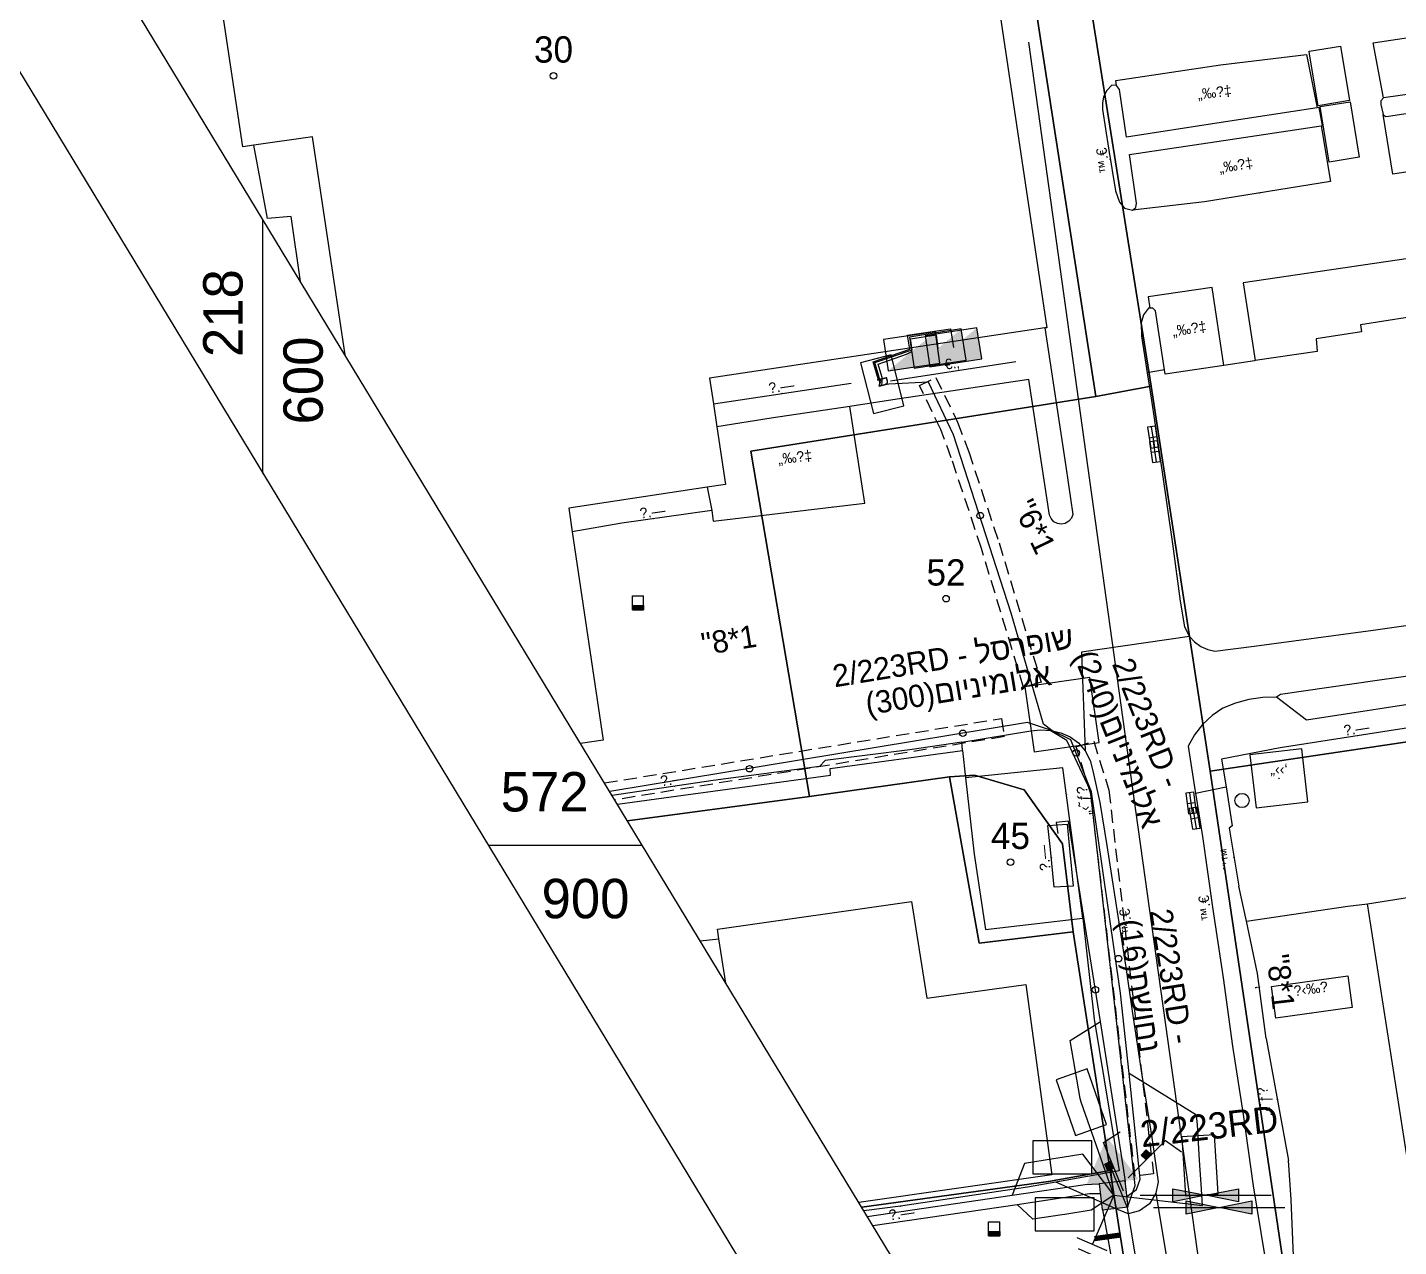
# Model space of a CAD drawing. Header units: metres. Extents: x 218299 to 220222, y 572714 to 574340.
# Drawn here: x 218582.1 to 218686.5, y 572869.4 to 572962.3 of the extents above; entities that cross this region are included whole.
import ezdxf
from ezdxf.enums import TextEntityAlignment as Align

# ---------------------------------------------------------------- set-up
doc = ezdxf.new("R2010")
doc.units = ezdxf.units.M
doc.header["$MEASUREMENT"] = 0
doc.linetypes.add('DASH15', pattern=[1.5, 1, -0.5])
for name, color, linetype in [('1201', 7, 'Continuous'), ('1202', 7, 'Continuous'), ('1602', 44, 'Continuous'), ('1603', 44, 'Continuous'), ('6011', 10, 'Continuous'), ('6031', 254, 'Continuous'), ('6081', 1, 'CABLEUNDEXIST03'), ('6151', 102, 'CABLEUNDEXIST03'), ('6201', 7, 'Continuous'), ('6241H', 7, 'Continuous'), ('6261', 7, 'Continuous'), ('6370', 7, 'Continuous'), ('6501', 7, 'Continuous'), ('6512', 7, 'Continuous'), ('6522', 1, 'Continuous'), ('65231', 1, 'Continuous'), ('6531', 7, 'Continuous'), ('6561', 7, 'Continuous'), ('6593', 7, 'Continuous'), ('6701', 7, 'DASH15'), ('6702', 7, 'Continuous'), ('6910', 102, 'Continuous'), ('6912', 1, 'Continuous'), ('6916', 7, 'Continuous'), ('A_POINTS', 2, 'Continuous'), ('M2200', 253, 'Continuous'), ('M2207', 253, 'Continuous'), ('M2209', 253, 'Continuous'), ('M2401', 7, 'Continuous'), ('M2404', 7, 'Continuous'), ('M2407', 253, 'Continuous'), ('M2408', 253, 'Continuous'), ('M2420', 253, 'Continuous'), ('M2430', 253, 'Continuous'), ('M2601', 253, 'Continuous'), ('M2602', 253, 'Continuous'), ('M2605', 253, 'Continuous'), ('M2612', 253, 'Continuous'), ('M4903', 253, 'Continuous'), ('M5235', 253, 'Continuous')]:
    doc.layers.add(name, color=color, linetype=linetype)
doc.styles.add('HEBTXT', font='HEBTXT')
doc.styles.add('MAVAT_HEBTXT', font='HEBTXT')
doc.linetypes.add('CABLEUNDEXIST03', pattern='A,3.5,[222,elecad.shx,S=0.01,R=0,X=0,Y=0],1.5', length=5)

# ---------------------------------------------------------------- blocks, each defined once
blk = doc.blocks.new('6261')
blk.add_lwpolyline([(-2, -1.2), (2, -1.2), (2, 1.2), (-2, 1.2)], close=True)
at = {"color": 0}
blk.add_solid([(2, 1.2), (-2, -1.2), (2, -1.2)], dxfattribs=at)
at = {"color": 0, "style": 'HEBTXT'}
blk.add_attdef('PIL_NAME', (2.69, 2.42), '', height=1.7, dxfattribs=at)
at = {"style": 'HEBTXT'}
blk.add_attdef('CAMUT_MONIM', (2.49, 0.22), '', height=1.7, dxfattribs=at)
at = {"color": 0, "style": 'HEBTXT', "flags": 1}
for tag, p in [('TYPE', (2.59, -1.77)), ('MAP_TYPE', (2.69, -3.78))]:
    blk.add_attdef(tag, p, '', height=1.7, dxfattribs=at)
blk = doc.blocks.new('6910')
at = {"layer": 'A_POINTS'}
blk.add_circle((0, 0), 0.25, dxfattribs=at)
at = {"color": 0, "style": 'HEBTXT', "flags": 1}
blk.add_attdef('CODE', (-2.92, 6.4), '', height=1.7, dxfattribs=at)
at = {"color": 0, "style": 'HEBTXT'}
for tag, p in [('PATH', (0.17, 4.71)), ('HTCH', (0.17, 2.71))]:
    blk.add_attdef(tag, text='', height=1.7, dxfattribs=at).set_placement(p, align=Align.MIDDLE_CENTER)
blk = doc.blocks.new('6912')
at = {"layer": 'A_POINTS'}
blk.add_circle((0, 0), 0.25, dxfattribs=at)
at = {"color": 0, "style": 'HEBTXT', "flags": 1}
blk.add_attdef('CODE', (-2.92, 6.4), '', height=1.7, dxfattribs=at)
at = {"color": 0, "style": 'HEBTXT'}
for tag, p in [('PATH', (0.17, 4.71)), ('HTCH', (0.17, 2.71))]:
    blk.add_attdef(tag, text='', height=1.7, dxfattribs=at).set_placement(p, align=Align.MIDDLE_CENTER)
blk = doc.blocks.new('6522')
at = {"color": 0}
for points in [[(0.71, 0.71), (3.55, 3.55), (4.78, 2.69)], [(2.08, 2.08), (1.69, 2.42), (2.07, 2.83), (2.47, 2.47)]]:
    blk.add_lwpolyline(points, dxfattribs=at)
blk.add_solid([(2.08, 2.08), (1.69, 2.42), (2.47, 2.47), (2.07, 2.83)], dxfattribs=at)
at = {"color": 0, "style": 'HEBTXT'}
blk.add_attdef('PLACE', (4.76, 3.9), '', height=1.7, dxfattribs=at)
blk = doc.blocks.new('6201')
at = {"color": 0}
blk.add_solid([(-2, 1), (2, 1), (0, 4.46)], dxfattribs=at)
at = {"color": 0, "style": 'HEBTXT'}
for tag, p, height in [('TRN_NAME', (2.78, 4.89), 3), ('POWER', (2.78, 1.49), 2)]:
    blk.add_attdef(tag, p, '', height=height, dxfattribs=at)
blk = doc.blocks.new('6501')
at = {"color": 0}
blk.add_lwpolyline([(-2.25, -1.25), (2.25, -1.25), (2.25, 1.25), (-2.25, 1.25)], close=True, dxfattribs=at)
at = {"color": 0, "style": 'HEBTXT', "flags": 1}
blk.add_attdef('FUSE_SIZE', text='', height=1.5, dxfattribs=at).set_placement((0, 2.71), align=Align.MIDDLE_CENTER)
for tag, p in [('POLE_NUM', (-6.28, -3.76)), ('POLE_TYPE', (-6.28, -6.49))]:
    blk.add_attdef(tag, p, '', height=1.7, dxfattribs=at)
blk = doc.blocks.new('6593')
at = {"color": 0, "const_width": 0.4}
blk.add_lwpolyline([(0, 1), (0, -1)], dxfattribs=at)
at = {"color": 0, "style": 'HEBTXT', "flags": 1}
for tag, p in [('POLE_NUM', (0.58, 1.18)), ('POLE_TYPE', (0.59, -1.23))]:
    blk.add_attdef(tag, p, '', height=1.7, dxfattribs=at)
blk = doc.blocks.new('6370')
at = {"color": 0}
blk.add_lwpolyline([(-1, -1), (1, -1), (1, 1), (-1, 1)], close=True, dxfattribs=at)
for points in [[(-0.99, 1.01), (1, 1.01), (-0.99, -1.01)], [(-0.99, -1.01), (1, -1.01), (1, 1.01)]]:
    blk.add_solid(points, dxfattribs=at)
at = {"color": 0, "style": 'HEBTXT'}
blk.add_attdef('POLE_NUM', (2.03, 2.71), '', height=2, dxfattribs=at)
at = {"color": 0, "style": 'HEBTXT', "flags": 1}
blk.add_attdef('MAP_TYPE', (2.06, -0.22), '', height=2, dxfattribs=at)
blk = doc.blocks.new('6531')
at = {"color": 0}
blk.add_lwpolyline([(2, 0), (12, 0)], dxfattribs=at)
for points in [[(4.5, -0.5), (4.5, 0.5), (7, 0)], [(9.5, 0.5), (9.5, -0.5), (7, 0)]]:
    blk.add_lwpolyline(points, close=True, dxfattribs=at)
for points in [[(4.5, -0.5), (4.5, 0.5), (7, 0)], [(9.5, -0.5), (9.5, 0.5), (7, 0)]]:
    blk.add_solid(points, dxfattribs=at)
blk = doc.blocks.new('6561')
at = {"color": 0}
blk.add_line((0, 0), (-1.62, -3.72), dxfattribs=at)
at = {"color": 0, "flags": 128}
for points in [[(-2.81, -3.2), (-0.52, -4.2)], [(-2.72, -4.06), (-1.19, -4.73)], [(-2.62, -4.92), (-1.85, -5.26)]]:
    blk.add_lwpolyline(points, dxfattribs=at)
at = {"color": 0, "style": 'HEBTXT'}
for tag, p in [('TYPE', (1.69, -1.64)), ('DESC', (1.69, -4.21))]:
    blk.add_attdef(tag, p, '', height=1.5, dxfattribs=at)
blk = doc.blocks.new('6241H')
at = {"color": 0}
blk.add_lwpolyline([(-2, -1.2), (2, -1.2), (2, 1.2), (-2, 1.2)], close=True, dxfattribs=at)
at = {"color": 0, "linetype": 'ByBlock', "style": 'HEBTXT'}
blk.add_text('ח', height=0.9, dxfattribs=at).set_placement((0.23, -0.3), align=Align.RIGHT)
blk.add_attdef('PIL_NAME', (2.42, 1.83), '', height=1.7, dxfattribs=at)
at = {"color": 0, "linetype": 'ByBlock', "style": 'HEBTXT', "flags": 1}
for tag, p in [('TYPE', (2.43, -0.5)), ('MAP_TYPE', (2.42, -2.56))]:
    blk.add_attdef(tag, p, '', height=1.7, dxfattribs=at)
blk = doc.blocks.new('6702')
at = {"color": 0, "linetype": 'ByBlock'}
blk.add_lwpolyline([(-2.5, 2.5), (-2.5, -2.5), (2.5, -2.5), (2.5, 2.5)], close=True, dxfattribs=at)
at = {"color": 0, "style": 'HEBTXT'}
blk.add_attdef('MANHOLE_NAME', (3.63, 2.6), '', height=1.7, dxfattribs=at)
at = {"color": 0, "style": 'HEBTXT', "flags": 1}
for tag, p in [('MAP_TYPE', (3.63, 0.2)), ('TYPE', (3.5, -2.2))]:
    blk.add_attdef(tag, p, '', height=1.7, dxfattribs=at)
blk = doc.blocks.new('1603')
at = {"layer": 'A_POINTS'}
blk.add_circle((0, 0), 0.25, dxfattribs=at)
at = {"color": 0, "style": 'HEBTXT'}
blk.add_attdef('PARCEL_NUM', text='', height=2, dxfattribs=at).set_placement((0, 1), align=Align.CENTER)
at = {"color": 0, "style": 'HEBTXT', "flags": 1}
blk.add_attdef('LOT_NUM', text='', height=2, dxfattribs=at).set_placement((0, -2.5), align=Align.CENTER)
blk = doc.blocks.new('6916')
at = {"layer": 'A_POINTS'}
blk.add_circle((0, 0), 0.25, dxfattribs=at)
at = {"color": 0, "style": 'HEBTXT'}
for tag, p in [('HTCH', (0.01, 3.53)), ('PIPE', (0.05, 1.33))]:
    blk.add_attdef(tag, text='', height=1.7, dxfattribs=at).set_placement(p, align=Align.MIDDLE_CENTER)
blk = doc.blocks.new('M2404')
blk.add_circle((0, 0), 0.025)
at = {"style": 'MAVAT_HEBTXT'}
blk.add_attdef('NAME', text='', height=0.8, dxfattribs=at).set_placement((0, 1.59), align=Align.MIDDLE)
blk = doc.blocks.new('M2408')
blk.add_circle((0, 0), 0.025)
at = {"style": 'MAVAT_HEBTXT'}
blk.add_attdef('NAME', text='', height=0.8, dxfattribs=at).set_placement((0, 1.59), align=Align.MIDDLE)
blk = doc.blocks.new('M2601')
blk.add_circle((0, 0), 0.025)
at = {"style": 'MAVAT_HEBTXT'}
blk.add_attdef('NAME', text='', height=0.8, dxfattribs=at).set_placement((0, 1.59), align=Align.MIDDLE)
blk = doc.blocks.new('M2602')
blk.add_circle((0, 0), 0.025)
at = {"style": 'MAVAT_HEBTXT'}
blk.add_attdef('NAME', text='', height=0.8, dxfattribs=at).set_placement((0, 1.59), align=Align.MIDDLE)
blk = doc.blocks.new('M2605')
blk.add_circle((0, 0), 0.025)
at = {"style": 'MAVAT_HEBTXT'}
blk.add_attdef('NAME', text='', height=0.8, dxfattribs=at).set_placement((0, 1.59), align=Align.MIDDLE)
blk = doc.blocks.new('M2612')
blk.add_circle((0, 0), 0.025)
at = {"style": 'MAVAT_HEBTXT'}
blk.add_attdef('NAME', text='', height=0.8, dxfattribs=at).set_placement((0, 1.59), align=Align.MIDDLE)
blk = doc.blocks.new('M2207')
blk.add_circle((0, 0), 0.025)
at = {"style": 'MAVAT_HEBTXT'}
blk.add_attdef('NAME', text='', height=0.8, dxfattribs=at).set_placement((0, 1.59), align=Align.MIDDLE)
blk = doc.blocks.new('M2209')
blk.add_circle((0, 0), 0.025)
at = {"style": 'MAVAT_HEBTXT'}
blk.add_attdef('NAME', text='', height=0.8, dxfattribs=at).set_placement((0, 1.59), align=Align.MIDDLE)
blk = doc.blocks.new('M2430')
blk.add_circle((0, 0), 0.025)
at = {"style": 'MAVAT_HEBTXT'}
blk.add_attdef('NAME', text='', height=0.8, dxfattribs=at).set_placement((0, 1.25), align=Align.MIDDLE)
blk = doc.blocks.new('M4903')
blk.add_lwpolyline([(-1.6, -0.59), (1.6, -0.59), (1.6, 0.62), (-1.6, 0.62)], close=True)
for points in [[(-1.57, 0), (1.57, 0)], [(0, 0.62), (0, -0.59)]]:
    blk.add_lwpolyline(points)
at = {"style": 'MAVAT_HEBTXT', "flags": 1}
for tag, p in [('MARK', (0, 1.87)), ('IL', (0, -6.97))]:
    blk.add_attdef(tag, text='', height=0.8, dxfattribs=at).set_placement(p, align=Align.MIDDLE)
at = {"style": 'MAVAT_HEBTXT'}
for tag, p in [('HEIGHT', (0, -1.84)), ('NAME', (0, -4.41))]:
    blk.add_attdef(tag, text='', height=0.8, dxfattribs=at).set_placement(p, align=Align.MIDDLE)
blk = doc.blocks.new('*U89')
at = {"linetype": 'Continuous'}
for p, q in [((-0.85, 0), (-0.85, -0.66)), ((0.85, 0), (0.85, -0.66))]:
    blk.add_line(p, q, dxfattribs=at)
blk.add_solid([(-0.85, 0), (-0.85, -0.66), (0.85, -0.66)], dxfattribs=at)
at = {"linetype": 'Continuous', "extrusion": (0, 0, -1)}
blk.add_solid([(0.85, 0), (-0.85, 0), (-0.85, -0.66)], dxfattribs=at)
blk = doc.blocks.new('M5235')
for points in [[(-0.85, 1.47), (0.85, 1.47)], [(-0.85, -0.66), (-0.85, 1.47)], [(-0.85, 0), (0.85, 0)], [(0.85, -0.66), (0.85, 1.47)], [(-0.85, -0.66), (0.85, -0.66)]]:
    blk.add_lwpolyline(points)
at = {"linetype": 'Continuous'}
blk.add_blockref('*U89', (0, 0), dxfattribs=at)
at = {"style": 'MAVAT_HEBTXT', "flags": 1}
for tag, p in [('MARK', (0, 2.72)), ('HEIGHT', (0, -1.92)), ('NAME', (0, -4.48))]:
    blk.add_attdef(tag, text='', height=0.8, dxfattribs=at).set_placement(p, align=Align.MIDDLE)
blk = doc.blocks.new('111')
at = {"layer": 'M2200'}
for points in [[(218606.25, 572937.33, 564.18), (218603.78, 572953.93, 564.92), (218599.31, 572953.3, 563.1), (218598.47, 572953.18, 562.76), (218593.69, 572984.92, 562.76), (218593.64, 572985.22, 562.76), (218596.11, 572984.9, 562.82), (218609.59, 572983.14, 563.12), (218609.72, 572985.06, 562.94), (218653.61, 572980.24, 563.12)], [(218653.61, 572980.24, 563.12), (218653.74, 572979.38, 563.12), (218655.09, 572970.33, 563.08), (218659.71, 572939.4, 562.94), (218659.56, 572939.38, 562.95), (218634.02, 572935.57, 564.92), (218634.31, 572933.61, 564.92), (218634.58, 572931.85, 564.92), (218635.23, 572927.45, 564.92), (218633.84, 572927.25, 564.92), (218623.29, 572925.67, 564.92), (218623.56, 572923.86, 564.73), (218625.92, 572908, 563.12), (218624.19, 572907.74, 563.08)], [(218635.25, 572889.5, 563.64), (218634.73, 572892.87, 563.44), (218634.62, 572893.61, 563.39), (218649.4, 572895.71, 563.39), (218650.56, 572888.35, 563.84), (218658.1, 572889.4, 563.93), (218660.08, 572874.89, 563.84)], [(218660.08, 572874.89, 563.84), (218645.38, 572872.79, 563.84)]]:
    blk.add_polyline3d(points, dxfattribs=at)
blk.add_polyline3d([(218706.6, 572899.09, 560.6), (218706.6, 572899.09, 560.6), (218708.54, 572886.85, 560.6), (218708.55, 572886.78, 560.6), (218709.74, 572879.31, 560.6), (218711.36, 572869.14, 560.6), (218710.87, 572869.06, 560.6), (218688.81, 572865.54, 560.78), (218688.78, 572865.73, 560.77), (218688.31, 572868.72, 560.7), (218684.12, 572895.53, 560.06), (218684.12, 572895.53, 560.06), (218690.04, 572896.47, 560.2), (218692.77, 572896.9, 560.27), (218706.41, 572899.06, 560.59)], close=True, dxfattribs=at)
at = {"layer": 'M2207'}
for points in [[(218682.07, 572960.84, 557.81), (218682.75, 572956.69, 557.72), (218680.36, 572956.3, 557.72), (218679.72, 572960.22, 557.8), (218679.68, 572960.45, 557.81), (218682.07, 572960.84, 557.81)], [(218682.81, 572956.61, 557.72), (218683.5, 572952.38, 557.72), (218681.2, 572952.01, 557.72), (218680.51, 572956.24, 557.72), (218682.81, 572956.61, 557.72)], [(218679.12, 572907.34, 560.06), (218675.17, 572906.87, 559.88), (218675.65, 572902.84, 559.88), (218679.59, 572903.31, 560.06), (218679.12, 572907.34, 560.06)]]:
    blk.add_polyline3d(points, close=True, dxfattribs=at)
at = {"layer": 'M2209'}
blk.add_polyline3d([(218682.96, 572887.64, 560.06), (218677.15, 572886.82, 560.06), (218676.81, 572889.23, 560.06), (218682.62, 572890.05, 560.06), (218682.96, 572887.64, 560.06)], close=True, dxfattribs=at)
blk.add_circle((218674.57, 572903.4, 558.01), 0.542, dxfattribs=at)
at = {"layer": 'M2401'}
for points in [[(218705.25, 572959.89, 555.9), (218694.94, 572958.34, 555.9), (218687.71, 572957.22, 555.9), (218685.34, 572956.89, 555.9), (218685.13, 572956.68, 555.9), (218685.13, 572956.39, 555.9), (218685.32, 572955.63, 555.9), (218685.5, 572955.49, 555.9), (218685.72, 572955.5, 555.9), (218698.94, 572957.52, 555.9), (218705.47, 572958.44, 555.9), (218705.71, 572958.64, 555.9), (218705.82, 572958.93, 555.9), (218705.74, 572959.71, 555.9), (218705.55, 572959.93, 555.9), (218705.25, 572959.89, 555.9)], [(218680.45, 572956.17, 555.9), (218680.28, 572956.14, 555.9), (218672.64, 572954.98, 555.99), (218665.78, 572953.92, 555.99), (218665.24, 572957.54, 555.94), (218665.02, 572957.85, 555.94), (218664.65, 572957.87, 555.94), (218664.27, 572957.47, 555.94), (218664.02, 572956.98, 555.94), (218663.93, 572956.5, 555.94), (218663.94, 572956.01, 555.94), (218664.39, 572953.07, 555.94), (218664.92, 572949.83, 555.99), (218665.24, 572948.97, 555.99), (218665.63, 572948.5, 555.99), (218666.22, 572948.35, 555.99), (218666.47, 572948.55, 555.99), (218666.52, 572948.87, 555.99), (218666, 572952.6, 555.99), (218672.64, 572953.59, 555.99), (218680.6, 572954.78, 555.9), (218680.7, 572954.79, 555.9), (218680.45, 572956.17, 555.9)], [(218689.11, 572940.47, 556.17), (218683.6, 572939.62, 556.17), (218683.68, 572939.08, 556.17), (218680.21, 572938.54, 556.17), (218680.29, 572937.58, 556.17), (218675.57, 572936.89, 556.17), (218675.51, 572936.88, 556.17), (218673.18, 572936.53, 556.17), (218668.71, 572935.87, 556.17), (218668.66, 572936.19, 556.16), (218667.99, 572940.68, 556.08), (218667.77, 572940.9, 556.08), (218667.45, 572940.9, 556.08), (218667.07, 572940.38, 556.08), (218666.88, 572939.76, 556.08), (218666.92, 572938.75, 556.08), (218667.34, 572935.96, 556.13), (218667.64, 572934.04, 556.17), (218668.49, 572928.41, 556.17), (218669.28, 572922.94, 556.26), (218669.87, 572918.57, 556.44), (218670.18, 572916.62, 556.44), (218670.57, 572915.88, 556.51), (218670.95, 572915.47, 556.52), (218671.43, 572915.13, 556.53), (218671.96, 572914.9, 556.53), (218672.51, 572914.78, 556.53), (218675.5, 572915.16, 556.35), (218684.55, 572916.37, 556.35), (218694.84, 572917.85, 556.35)], [(218659.56, 572939.38, 556.08), (218661.16, 572928.84, 556.17), (218661.67, 572925.18, 556.26), (218661.57, 572924.91, 556.26), (218661.37, 572924.66, 556.26), (218661.1, 572924.5, 556.26), (218660.81, 572924.45, 556.26), (218660.51, 572924.49, 556.26), (218660.23, 572924.63, 556.26), (218660.02, 572924.86, 556.26), (218659.9, 572925.13, 556.26), (218658.33, 572935.46, 556.17), (218647.98, 572933.91, 555.99), (218644.71, 572933.41, 555.89), (218638.71, 572932.5, 555.72), (218634.58, 572931.85, 555.54)], [(218690.02, 572911.15, 556.17), (218679.49, 572909.52, 556.17), (218677.19, 572911.26, 556.26), (218676.15, 572911.24, 556.3), (218675.1, 572911.09, 556.34), (218674.08, 572910.82, 556.39), (218673.11, 572910.44, 556.44), (218672.3, 572909.87, 556.52), (218671.57, 572909.19, 556.58), (218670.95, 572908.4, 556.61), (218670.46, 572907.53, 556.62), (218671, 572904.09, 556.63), (218671.02, 572903.97, 556.63), (218671.55, 572900.66, 556.71), (218672.32, 572895.27, 556.98), (218673.14, 572889.9, 557.16), (218673.85, 572884.69, 557.36), (218674.66, 572879.49, 557.61), (218675.43, 572874.07, 557.93), (218676.3, 572868.66, 558.15)], [(218670.57, 572915.88, 556.14), (218662.33, 572914.7, 556.14), (218662.63, 572907.17, 556.14)], [(218653.22, 572907.83, 556.44), (218658.48, 572908.71, 556.44), (218659.23, 572908.77, 556.49), (218660.01, 572908.72, 556.52), (218660.76, 572908.55, 556.54), (218661.47, 572908.26, 556.53), (218662.11, 572907.79, 556.59), (218662.63, 572907.17, 556.62), (218663.01, 572906.44, 556.63), (218663.2, 572905.67, 556.62), (218663.73, 572903.25, 556.71), (218664.27, 572899.98, 556.8), (218664.99, 572895.41, 556.98), (218665.71, 572890.7, 557.16), (218666.19, 572887.35, 557.43), (218666.95, 572882.48, 557.61), (218667.71, 572877.75, 557.88), (218668.18, 572874.36, 557.97), (218668.01, 572873.5, 558.02), (218667.51, 572872.7, 558.07), (218666.75, 572872.15, 558.12), (218665.9, 572871.93, 558.15), (218664.85, 572872.35, 558.24), (218660.38, 572874.33, 558.59)], [(218668.01, 572873.5, 557.83), (218670.03, 572861.28, 558.37)]]:
    blk.add_polyline3d(points, dxfattribs=at)
at = {"layer": 'M2404'}
for points in [[(218705.25, 572959.89, 555.9), (218694.94, 572958.34, 555.9), (218687.71, 572957.22, 555.9), (218685.34, 572956.89, 555.9), (218685.13, 572956.68, 555.9), (218685.13, 572956.39, 555.9), (218685.32, 572955.63, 555.9), (218685.5, 572955.49, 555.9), (218685.72, 572955.5, 555.9), (218698.94, 572957.52, 555.9), (218705.47, 572958.44, 555.9), (218705.71, 572958.64, 555.9), (218705.82, 572958.93, 555.9), (218705.74, 572959.71, 555.9), (218705.55, 572959.93, 555.9), (218705.25, 572959.89, 555.9)], [(218680.45, 572956.17, 555.9), (218680.28, 572956.14, 555.9), (218672.64, 572954.98, 555.99), (218665.78, 572953.92, 555.99), (218665.24, 572957.54, 555.94), (218665.02, 572957.85, 555.94), (218664.65, 572957.87, 555.94), (218664.27, 572957.47, 555.94), (218664.02, 572956.98, 555.94), (218663.93, 572956.5, 555.94), (218663.94, 572956.01, 555.94), (218664.39, 572953.07, 555.94), (218664.92, 572949.83, 555.99), (218665.24, 572948.97, 555.99), (218665.63, 572948.5, 555.99), (218666.22, 572948.35, 555.99), (218666.47, 572948.55, 555.99), (218666.52, 572948.87, 555.99), (218666, 572952.6, 555.99), (218672.64, 572953.59, 555.99), (218680.6, 572954.78, 555.9), (218680.7, 572954.79, 555.9), (218680.45, 572956.17, 555.9)], [(218689.11, 572940.47, 556.17), (218683.6, 572939.62, 556.17), (218683.68, 572939.08, 556.17), (218680.21, 572938.54, 556.17), (218680.29, 572937.58, 556.17), (218675.57, 572936.89, 556.17), (218675.51, 572936.88, 556.17), (218673.18, 572936.53, 556.17), (218668.71, 572935.87, 556.17), (218668.66, 572936.19, 556.16), (218667.99, 572940.68, 556.08), (218667.77, 572940.9, 556.08), (218667.45, 572940.9, 556.08), (218667.07, 572940.38, 556.08), (218666.88, 572939.76, 556.08), (218666.92, 572938.75, 556.08), (218667.34, 572935.96, 556.13), (218667.64, 572934.04, 556.17), (218668.49, 572928.41, 556.17), (218669.28, 572922.94, 556.26), (218669.87, 572918.57, 556.44), (218670.18, 572916.62, 556.44), (218670.57, 572915.88, 556.51), (218670.95, 572915.47, 556.52), (218671.43, 572915.13, 556.53), (218671.96, 572914.9, 556.53), (218672.51, 572914.78, 556.53), (218675.5, 572915.16, 556.35), (218684.55, 572916.37, 556.35), (218694.84, 572917.85, 556.35)], [(218659.56, 572939.38, 556.08), (218661.16, 572928.84, 556.17), (218661.67, 572925.18, 556.26), (218661.57, 572924.91, 556.26), (218661.37, 572924.66, 556.26), (218661.1, 572924.5, 556.26), (218660.81, 572924.45, 556.26), (218660.51, 572924.49, 556.26), (218660.23, 572924.63, 556.26), (218660.02, 572924.86, 556.26), (218659.9, 572925.13, 556.26), (218658.33, 572935.46, 556.17), (218647.98, 572933.91, 555.99), (218644.71, 572933.41, 555.89), (218638.71, 572932.5, 555.72), (218634.58, 572931.85, 555.54)], [(218690.02, 572911.15, 556.17), (218679.49, 572909.52, 556.17), (218677.19, 572911.26, 556.26), (218676.15, 572911.24, 556.3), (218675.1, 572911.09, 556.34), (218674.08, 572910.82, 556.39), (218673.11, 572910.44, 556.44), (218672.3, 572909.87, 556.52), (218671.57, 572909.19, 556.58), (218670.95, 572908.4, 556.61), (218670.46, 572907.53, 556.62), (218671, 572904.09, 556.63), (218671.02, 572903.97, 556.63), (218671.55, 572900.66, 556.71), (218672.32, 572895.27, 556.98), (218673.14, 572889.9, 557.16), (218673.85, 572884.69, 557.36), (218674.66, 572879.49, 557.61), (218675.43, 572874.07, 557.93), (218676.3, 572868.66, 558.15)], [(218653.22, 572907.83, 556.44), (218658.48, 572908.71, 556.44), (218659.23, 572908.77, 556.49), (218660.01, 572908.72, 556.52), (218660.76, 572908.55, 556.54), (218661.47, 572908.26, 556.53), (218662.11, 572907.79, 556.59), (218662.63, 572907.17, 556.62), (218663.01, 572906.44, 556.63), (218663.2, 572905.67, 556.62), (218663.73, 572903.25, 556.71), (218664.27, 572899.98, 556.8), (218664.99, 572895.41, 556.98), (218665.71, 572890.7, 557.16), (218666.19, 572887.35, 557.43), (218666.95, 572882.48, 557.61), (218667.71, 572877.75, 557.88), (218668.18, 572874.36, 557.97), (218668.01, 572873.5, 558.02), (218667.51, 572872.7, 558.07), (218666.75, 572872.15, 558.12), (218665.9, 572871.93, 558.15), (218664.85, 572872.35, 558.24), (218660.38, 572874.33, 558.59)]]:
    blk.add_polyline3d(points, dxfattribs=at)
at = {"layer": 'M2407'}
for points in [[(218602.87, 572942.92, 555.94), (218602.14, 572947.86, 555.94), (218600.35, 572947.71, 555.94), (218599.31, 572953.3, 556.12)], [(218633.3, 572892.71, 559.5), (218634.73, 572892.87, 559.5)]]:
    blk.add_polyline3d(points, dxfattribs=at)
at = {"layer": 'M2408'}
for points in [[(218668.66, 572936.19, 556.16), (218667.34, 572935.96, 556.13)], [(218662.44, 572894.43, 557.21), (218660.93, 572905.88, 556.49), (218653.52, 572905.12, 556.57)], [(218671.02, 572903.97, 556.63), (218673.35, 572904.43, 556.63)], [(218676.42, 572885.28, 557.52), (218678.1, 572875.99, 557.7)]]:
    blk.add_polyline3d(points, dxfattribs=at)
at = {"layer": 'M2420', "linetype": 'Continuous', "lineweight": -3}
blk.add_lwpolyline([(218658.3, 572961.13), (218666.49, 572902.46), (218671.3, 572868), (218675.2, 572846.5), (218681.01, 572814.01)], dxfattribs=at)
at = {"layer": 'M2430'}
for points in [[(218685.34, 572956.89, 555.72), (218684.56, 572961.1, 555.72), (218699.55, 572963.35, 555.54), (218706.17, 572964.45, 555.54)], [(218665.02, 572957.85, 555.72), (218664.95, 572958.23, 555.72), (218672.94, 572959.42, 555.72), (218679.49, 572960.19, 555.72), (218680.28, 572956.14, 555.72)], [(218735.71, 572958.62, 555.72), (218726.45, 572957.18, 555.9), (218711.8, 572955.06, 555.9), (218699.43, 572953.18, 555.72), (218686.05, 572951.09, 555.9), (218685.32, 572955.63, 555.81)], [(218680.6, 572954.78, 555.72), (218681.32, 572950.53, 555.76), (218671.72, 572948.99, 555.94), (218666.22, 572948.35, 555.85)], [(218742.76, 572952.92, 555.9), (218735.5, 572951.92, 556.08), (218723.66, 572950, 556.08), (218713.89, 572948.62, 556.08), (218702.25, 572946.87, 556.08), (218674.66, 572942.82, 555.99), (218675.57, 572936.89, 556.08)], [(218673.18, 572936.53, 556.08), (218672.3, 572942.47, 555.99), (218667.41, 572941.75, 555.99), (218667.55, 572940.9, 555.99)], [(218634.18, 572925.49, 555.35), (218634.3, 572924.67, 555.35), (218645.85, 572926.04, 555.71), (218644.71, 572933.41, 555.71)], [(218738.93, 572920.47, 555.84), (218730.1, 572919.27, 555.99), (218719.84, 572917.73, 555.99), (218708.27, 572916.03, 555.99), (218697.12, 572914.27, 555.99), (218684.86, 572912.55, 555.99), (218677.49, 572911.48, 556.08), (218677.19, 572911.26, 556.08)]]:
    blk.add_polyline3d(points, dxfattribs=at)
at = {"layer": 'M2601'}
for points in [[(218674.91, 572894.22, 558.87), (218674.32, 572896.87, 558.78)], [(218676.42, 572885.28, 559.05), (218676.42, 572885.28, 559.05), (218675.76, 572890.22, 559.05), (218674.91, 572894.22, 558.87), (218682.63, 572895.36, 558.87), (218684.12, 572895.53, 558.87)], [(218687.07, 572818.24, 562.47), (218686.41, 572820, 562), (218685.87, 572821.84, 561.66), (218685.45, 572823.74, 561.45), (218685.16, 572825.66, 561.39), (218684.66, 572829.29, 561.22), (218684.34, 572832.94, 561.21), (218683.86, 572835.78, 561.34), (218683.42, 572838.62, 561.39), (218683.03, 572841.48, 561.34), (218682.7, 572844.33, 561.21), (218681.5, 572851.76, 560.62), (218680.55, 572859.24, 560.31), (218679, 572866.44, 559.95), (218678.5, 572868.72, 559.59), (218678.31, 572873.02, 559.41), (218678.1, 572875.99, 559.41), (218678.1, 572875.99, 559.41)]]:
    blk.add_polyline3d(points, dxfattribs=at)
at = {"layer": 'M2602'}
blk.add_polyline3d([(218657.33, 572936.79, 558.14), (218647.79, 572935.34, 558.14)], dxfattribs=at)
at = {"layer": 'M2605'}
for points in [[(218634.31, 572933.61, 556.16), (218644.81, 572935.18, 556.07)], [(218633.84, 572927.25, 555.35), (218634.18, 572925.49, 555.35), (218627.32, 572924.51, 555.8), (218623.56, 572923.86, 555.89)], [(218698.89, 572910.41, 557.25), (218687.73, 572909.01, 557.25), (218677.48, 572907.41, 557.25), (218673.01, 572906.56, 557.07), (218673.35, 572904.43, 556.99), (218673.82, 572901.47, 556.89)], [(218653.28, 572907.2, 556.62), (218653.22, 572907.83, 556.62), (218649.28, 572907.27, 556.62), (218642.83, 572906.45, 556.62), (218642.39, 572905.98, 556.8), (218634.3, 572904.93, 556.98), (218626.6, 572903.77, 557.12)], [(218626.99, 572903.12, 558.68), (218631.64, 572903.76, 558.52), (218643.23, 572905.33, 557.8), (218643.2, 572905.83, 557.62), (218653.28, 572907.2, 557.44), (218653.52, 572905.12, 557.77), (218654.18, 572899.32, 558.7), (218655.03, 572893.57, 559.24), (218662.44, 572894.43, 558.98), (218663.32, 572886.75, 559.24), (218665.21, 572875.21, 559.42), (218660.38, 572874.33, 559.42), (218658.24, 572873.95, 559.42), (218648.56, 572872.51, 559.42), (218645.76, 572872.16, 559.44)], [(218661.26, 572901.6, 559.23), (218661.42, 572899.72, 559.14), (218661.72, 572896.87, 557.34), (218660.26, 572896.79, 557.43), (218659.98, 572899.66, 559.23), (218659.78, 572901.49, 559.23), (218661.26, 572901.6, 559.23)], [(218673.82, 572901.47, 556.89), (218673.59, 572901.29, 556.89), (218673.59, 572901.29, 556.89)]]:
    blk.add_polyline3d(points, dxfattribs=at)
at = {"layer": 'M2612'}
blk.add_polyline3d([(218673.59, 572901.29, 558.78), (218674.32, 572896.87, 558.78)], dxfattribs=at)
at = {"layer": 'M2207'}
ref = blk.add_blockref('M2207', (218677.38, 572905.09), dxfattribs=dict(at, xscale=0.5, yscale=0.5, zscale=0.5))
ref.add_attrib('NAME', '„‹‹‘', dxfattribs={"layer": '0', "height": 0.8, "style": 'MAVAT_HEBTXT'}).set_placement((218677.38, 572905.72), align=Align.MIDDLE)
at = {"layer": 'M2209'}
ref = blk.add_blockref('M2209', (218679.9, 572887.21), dxfattribs=dict(at, xscale=0.5, yscale=0.5, zscale=0.5))
ref.add_attrib('NAME', '\x8c‹‰\x8e', dxfattribs={"layer": '0', "height": 0.8, "rotation": 8.0106, "style": 'MAVAT_HEBTXT'}).set_placement((218679.81, 572889.07), align=Align.MIDDLE)
at = {"layer": 'M2404'}
ref = blk.add_blockref('M2404', (218664.53, 572952.2), dxfattribs=dict(at, xscale=0.5, yscale=0.5, zscale=0.5))
ref.add_attrib('NAME', '™.€', dxfattribs={"layer": '0', "height": 0.8, "rotation": 99.2447, "style": 'MAVAT_HEBTXT'}).set_placement((218663.99, 572952.11), align=Align.MIDDLE)
ref = blk.add_blockref('M2404', (218672.32, 572895.27), dxfattribs=dict(at, xscale=0.5, yscale=0.5, zscale=0.5))
ref.add_attrib('NAME', '™.€', dxfattribs={"layer": '0', "height": 0.8, "rotation": 98.7002, "style": 'MAVAT_HEBTXT'}).set_placement((218671.77, 572895.19), align=Align.MIDDLE)
ref = blk.add_blockref('M2404', (218665.19, 572894.08), dxfattribs=dict(at, xscale=0.5, yscale=0.5, zscale=0.5))
ref.add_attrib('NAME', '™.€', dxfattribs={"layer": '0', "height": 0.8, "rotation": 98.5802, "style": 'MAVAT_HEBTXT'}).set_placement((218665.74, 572894.17), align=Align.MIDDLE)
at = {"layer": 'M2408'}
ref = blk.add_blockref('M2408', (218661.2, 572903.84), dxfattribs=dict(at, xscale=0.5, yscale=0.5, zscale=0.5))
ref.add_attrib('NAME', '„‹˜ƒ\x8e', dxfattribs={"layer": '0', "height": 0.8, "rotation": 97.5448, "style": 'MAVAT_HEBTXT'}).set_placement((218662.6, 572903.39), align=Align.MIDDLE)
ref = blk.add_blockref('M2408', (218677.26, 572880.64), dxfattribs=dict(at, xscale=0.5, yscale=0.5, zscale=0.5))
ref.add_attrib('NAME', '„‹˜ƒ\x8e', dxfattribs={"layer": '0', "height": 0.8, "rotation": 100.2863, "style": 'MAVAT_HEBTXT'}).set_placement((218676.38, 572880.48), align=Align.MIDDLE)
at = {"layer": 'M2430'}
ref = blk.add_blockref('M2430', (218674.06, 572959.56), dxfattribs=dict(at, xscale=0.5, yscale=0.5, zscale=0.5))
ref.add_attrib('NAME', '„‰\x90‡', dxfattribs={"layer": '0', "height": 0.8, "rotation": 6.702, "style": 'MAVAT_HEBTXT'}).set_placement((218672.48, 572957.27), align=Align.MIDDLE)
ref = blk.add_blockref('M2430', (218675.92, 572949.66), dxfattribs=dict(at, xscale=0.5, yscale=0.5, zscale=0.5))
ref.add_attrib('NAME', '„‰\x90‡', dxfattribs={"layer": '0', "height": 0.8, "rotation": 9.1217, "style": 'MAVAT_HEBTXT'}).set_placement((218674.11, 572951.72), align=Align.MIDDLE)
ref = blk.add_blockref('M2430', (218670.53, 572942.21), dxfattribs=dict(at, xscale=0.5, yscale=0.5, zscale=0.5))
ref.add_attrib('NAME', '„‰\x90‡', dxfattribs={"layer": '0', "height": 0.8, "rotation": 8.3518, "style": 'MAVAT_HEBTXT'}).set_placement((218670.56, 572939.27), align=Align.MIDDLE)
ref = blk.add_blockref('M2430', (218643.37, 572925.74), dxfattribs=dict(at, xscale=0.5, yscale=0.5, zscale=0.5))
ref.add_attrib('NAME', '„‰\x90‡', dxfattribs={"layer": '0', "height": 0.8, "rotation": 6.7766, "style": 'MAVAT_HEBTXT'}).set_placement((218640.52, 572929.49), align=Align.MIDDLE)
at = {"layer": 'M2601'}
ref = blk.add_blockref('M2601', (218675.89, 572889.2), dxfattribs=dict(at, xscale=0.5, yscale=0.5, zscale=0.5))
ref.add_attrib('NAME', '‚', dxfattribs={"layer": '0', "height": 0.8, "rotation": 97.6201, "style": 'MAVAT_HEBTXT'}).set_placement((218675.35, 572889.12), align=Align.MIDDLE)
at = {"layer": 'M2602'}
ref = blk.add_blockref('M2602', (218652.56, 572936.07), dxfattribs=dict(at, xscale=0.5, yscale=0.5, zscale=0.5))
ref.add_attrib('NAME', '€.‚', dxfattribs={"layer": '0', "height": 0.8, "rotation": 8.6713, "style": 'MAVAT_HEBTXT'}).set_placement((218652.48, 572936.61), align=Align.MIDDLE)
at = {"layer": 'M2605'}
ref = blk.add_blockref('M2605', (218639.56, 572934.4), dxfattribs=dict(at, xscale=0.5, yscale=0.5, zscale=0.5))
ref.add_attrib('NAME', '\x9a.—', dxfattribs={"layer": '0', "height": 0.8, "rotation": 8.4661, "style": 'MAVAT_HEBTXT'}).set_placement((218639.48, 572934.94), align=Align.MIDDLE)
ref = blk.add_blockref('M2605', (218629.75, 572924.86), dxfattribs=dict(at, xscale=0.5, yscale=0.5, zscale=0.5))
ref.add_attrib('NAME', '\x9a.—', dxfattribs={"layer": '0', "height": 0.8, "rotation": 8.1008, "style": 'MAVAT_HEBTXT'}).set_placement((218629.67, 572925.4), align=Align.MIDDLE)
ref = blk.add_blockref('M2605', (218683.36, 572908.33), dxfattribs=dict(at, xscale=0.5, yscale=0.5, zscale=0.5))
ref.add_attrib('NAME', '\x9a.—', dxfattribs={"layer": '0', "height": 0.8, "rotation": 8.8717, "style": 'MAVAT_HEBTXT'}).set_placement((218683.28, 572908.88), align=Align.MIDDLE)
ref = blk.add_blockref('M2605', (218631.32, 572904.48), dxfattribs=dict(at, xscale=0.5, yscale=0.5, zscale=0.5))
ref.add_attrib('NAME', '\x9a.—', dxfattribs={"layer": '0', "height": 0.8, "rotation": 8.592, "style": 'MAVAT_HEBTXT'}).set_placement((218631.24, 572905.02), align=Align.MIDDLE)
ref = blk.add_blockref('M2605', (218660.04, 572899.08), dxfattribs=dict(at, xscale=0.5, yscale=0.5, zscale=0.5))
ref.add_attrib('NAME', '\x9a.—', dxfattribs={"layer": '0', "height": 0.8, "rotation": 95.5626, "style": 'MAVAT_HEBTXT'}).set_placement((218659.49, 572899.03), align=Align.MIDDLE)
ref = blk.add_blockref('M2605', (218648.56, 572872.51), dxfattribs=dict(at, xscale=0.5, yscale=0.5, zscale=0.5))
ref.add_attrib('NAME', '\x9a.—', dxfattribs={"layer": '0', "height": 0.8, "rotation": 8.4363, "style": 'MAVAT_HEBTXT'}).set_placement((218648.64, 572871.97), align=Align.MIDDLE)
at = {"layer": 'M2612'}
ref = blk.add_blockref('M2612', (218673.96, 572899.08), dxfattribs=dict(at, xscale=0.5, yscale=0.5, zscale=0.5))
ref.add_attrib('NAME', '˜’™', dxfattribs={"layer": '0', "height": 0.8, "rotation": 99.3845, "style": 'MAVAT_HEBTXT'}).set_placement((218673.42, 572898.99), align=Align.MIDDLE)
at = {"layer": 'M4903'}
for p, xscale, yscale, zscale, rotation in [((218667.8, 572931.07, 556.08), 0.5, 0.5, 0.5, 98.49667335782276), ((218667.95, 572929.96, 556.08), 0.5, 0.5, 0.5, 98.22954347900348), ((218670.7, 572903.21, 556.51), 0.4999999999999999, 0.4999999999999999, 0.4999999999999999, 97.06366813855834), ((218670.97, 572902.05, 556.51), 0.4999999999999999, 0.4999999999999999, 0.4999999999999999, 99.00432169604703)]:
    blk.add_blockref('M4903', p, dxfattribs=dict(at, xscale=xscale, yscale=yscale, zscale=zscale, rotation=rotation))
at = {"layer": 'M5235', "xscale": 0.5, "yscale": 0.5, "zscale": 0.5}
for p in [(218628.56, 572918.25, 555.25), (218655.69, 572870.59, 558.6)]:
    blk.add_blockref('M5235', p, dxfattribs=at)

msp = doc.modelspace()

# ---------------------------------------------------------------- linework, layer by layer
at = {"layer": '1201'}
for points in [[(218600, 572928.3012), (218600, 572947.5878)], [(218617.1609, 572900), (218628.8557, 572900)]]:
    msp.add_lwpolyline(points, dxfattribs=at)
at = {"layer": '1202'}
for points in [[(218726.735, 572719.2942), (220113.8457, 573560.3928), (219685.6545, 574266.551), (218298.5438, 573425.4525)], [(218730.1009, 572733.03), (220100.1099, 573563.7586), (219682.2886, 574252.8152), (218312.2795, 573422.0866)]]:
    msp.add_lwpolyline(points, close=True, dxfattribs=at)
at = {"layer": '1602'}
for points in [[(218590.7044, 572962.9802), (218585.6639, 572998.4933), (218583.9981, 573010.7811), (218652.762, 573003.0879), (218663.4375, 572934.1645), (218637.1564, 572930.0062), (218641.6239, 572903.7121), (218627.7675, 572901.8419)], [(218671.221, 572830.1621), (218670.0111, 572837.978), (218667.1538, 572858.4413), (218666.4219, 572863.1148), (218665.2188, 572870.7878), (218664.5241, 572875.2334), (218661.6975, 572893.4093), (218660.9006, 572900.0945), (218657.981, 572904.2094), (218654.1983, 572905.328), (218652.2913, 572905.2131), (218641.6239, 572903.7121), (218637.1564, 572930.0062), (218663.4375, 572934.1645), (218667.6609, 572934.9406), (218672.1377, 572905.6302), (218685.1791, 572818.0257), (218686.7837, 572815.3697), (218689.7955, 572811.8083), (218694.03, 572809.6474), (218696.6287, 572808.794), (218693.2117, 572808.2886), (218685.2045, 572807.0952)], [(218627.7675, 572901.8419), (218641.6239, 572903.7121), (218652.2913, 572905.2131), (218654.5361, 572892.542), (218661.6975, 572893.4093), (218664.5241, 572875.2334), (218659.8278, 572874.4039), (218645.6007, 572872.4247)], [(218645.6007, 572872.4247), (218659.8278, 572874.4039), (218664.5241, 572875.2334), (218665.2188, 572870.7878), (218666.4219, 572863.1148), (218667.1538, 572858.4413), (218655.1067, 572856.7438)]]:
    msp.add_lwpolyline(points, dxfattribs=at)
for points in [[(218667.6609, 572934.9406), (218663.4375, 572934.1645), (218652.762, 573003.0879), (218656.8912, 573002.6644)], [(218782.7429, 572936.1859), (218784.2297, 572926.854), (218784.748, 572923.4409), (218770.2592, 572921.3927), (218770.3957, 572920.4372), (218741.4091, 572915.9441), (218672.1377, 572905.6302), (218667.6609, 572934.9406), (218656.8912, 573002.6644), (218667.7773, 573001.4484), (218687.5342, 572999.3604), (218707.7536, 572997.3999), (218729.5464, 572996.2197), (218751.7051, 572996.4087), (218769.8903, 572997.7534), (218773.3926, 572998.2285), (218778.1471, 572966.9148), (218779.1448, 572960.3445), (218779.8007, 572956.413)], [(218694.03, 572809.6474), (218689.7955, 572811.8083), (218686.7837, 572815.3697), (218685.1791, 572818.0257), (218672.1377, 572905.6302), (218741.4091, 572915.9441), (218748.4537, 572867.3677), (218755.7159, 572817.9133), (218696.6287, 572808.794)], [(218661.6975, 572893.4093), (218654.5361, 572892.542), (218652.2913, 572905.2131), (218654.1983, 572905.328), (218657.981, 572904.2094), (218660.9006, 572900.0945)]]:
    msp.add_lwpolyline(points, close=True, dxfattribs=at)
at = {"layer": '6011'}
msp.add_lwpolyline([(218665.8252, 572872.4112), (218673.3512, 572826.6481)], dxfattribs=at)
at = {"layer": '6031', "flags": 128}
msp.add_lwpolyline([(218663.9494, 572872.2528), (218664.3224, 572870.1795)], dxfattribs=at)
at = {"layer": '6031'}
msp.add_lwpolyline([(218664.3224, 572870.1795), (218668.5548, 572846.6499), (218670.7827, 572830.8851)], dxfattribs=at)
at = {"layer": '6081'}
msp.add_lwpolyline([(218665.936, 572872.7244), (218666.4186, 572874.0881), (218663.0305, 572904.1362), (218661.2313, 572907.9599), (218659.8319, 572908.816), (218658.2326, 572909.3296), (218626.4059, 572904.0878)], dxfattribs=at)
at = {"layer": '6081', "flags": 128}
msp.add_lwpolyline([(218665.8252, 572872.4112), (218665.936, 572872.7244)], dxfattribs=at)
at = {"layer": '6151'}
for points in [[(218646.9924, 572934.9693), (218646.9849, 572935.0968), (218646.9805, 572935.3393), (218646.8604, 572935.4999), (218646.4786, 572936.8047), (218649.2697, 572937.7622), (218649.0802, 572938.8246), (218652.369, 572939.3196), (218652.5852, 572937.9003)], [(218646.9224, 572934.9693), (218647.0603, 572935.3393), (218646.9411, 572935.6177), (218646.6074, 572936.7549), (218649.4457, 572937.7095), (218649.3278, 572938.5573), (218651.2694, 572938.8543), (218651.3917, 572937.8103)], [(218647.1324, 572934.9693), (218647.168, 572935.3393), (218647.1687, 572935.6025), (218646.8653, 572936.6185), (218649.0196, 572937.3766), (218649.4081, 572937.5971)], [(218665.8171, 572873.2734), (218666.5333, 572873.7773), (218666.8047, 572874.5707), (218665.9613, 572882.6092), (218665.318, 572888.74), (218663.115, 572904.067), (218661.538, 572908.011), (218660.076, 572908.726), (218659.448, 572909.21), (218656.982, 572917.675), (218652.582, 572931.248), (218650.691, 572935.252), (218647.6674, 572935.1124), (218647.0624, 572934.9693)], [(218665.69, 572874.3775), (218665.5779, 572875.2514), (218663.7809, 572886.5828), (218661.3616, 572901.8379), (218660.4097, 572901.7183), (218660.5404, 572900.9003)], [(218646.0274, 572871.7208), (218657.0711, 572873.3437), (218662.6117, 572874.158), (218663.6495, 572874.2141)], [(218646.4464, 572871.0297), (218657.4418, 572872.6515), (218662.9584, 572873.4652), (218663.7769, 572873.4836)]]:
    msp.add_lwpolyline(points, dxfattribs=at)
at = {"layer": '6501'}
msp.add_line((218664.8, 572873.34), (218662.3257, 572880.4319), dxfattribs=at)
for points in [[(218662.3257, 572880.4319), (218662.2313, 572880.7026), (218661.8512, 572882.9203), (218661.4711, 572885.138), (218663.7809, 572886.5828)], [(218671.3675, 572875.618), (218671.3147, 572876.4556), (218671.1732, 572878.7012), (218671.1071, 572879.432), (218665.9613, 572882.6092)], [(218660.8816, 572876.231), (218660.2196, 572876.1233), (218657.9988, 572875.762), (218657.0711, 572873.3437)], [(218664.8, 572873.34), (218662.4404, 572876.4847), (218660.8816, 572876.231)], [(218664.8, 572873.34), (218671.5606, 572872.559), (218671.4562, 572874.2101), (218671.3675, 572875.618)], [(218664.8, 572873.34), (218663.0845, 572872.1978), (218661.0647, 572871.8886)], [(218661.0647, 572871.8886), (218660.8604, 572871.8573), (218658.6364, 572871.5167), (218657.4418, 572872.6515)]]:
    msp.add_lwpolyline(points, dxfattribs=at)
at = {"layer": '6512'}
msp.add_line((218664.8, 572873.34), (218664.5483, 572875.5256), dxfattribs=at)
at = {"layer": '65231'}
for p, q in [((218664.5483, 572875.5256), (218664.8675, 572874.747)), ((218664.8675, 572874.747), (218665.1868, 572873.9684)), ((218665.1868, 572873.9684), (218665.8252, 572872.4112))]:
    msp.add_line(p, q, dxfattribs=at)
at = {"layer": '6701'}
for points in [[(218649.992, 572934.995), (218651.25, 572935.609), (218652.91, 572932.209), (218653.749, 572929.946), (218656.059, 572923.023), (218659.269, 572912.412), (218657.929, 572912.007), (218654.724, 572922.598), (218652.428, 572929.481), (218651.622, 572931.657)], [(218661.933, 572907.493), (218663.27, 572907.907), (218664.424, 572904.187), (218667.818, 572874.97), (218666.427, 572874.809), (218663.048, 572903.896)]]:
    msp.add_lwpolyline(points, close=True, dxfattribs=at)
msp.add_lwpolyline([(218626.0131, 572904.7359), (218656.246, 572909.644), (218656.47, 572908.262), (218626.7959, 572903.4445)], dxfattribs=at)

# ---------------------------------------------------------------- block references
msp.add_blockref('111', (0, 0))
at = {"layer": '1603'}
for p, values in [((218622.128, 572958.5836), {'PARCEL_NUM': '30'}), ((218652.0244, 572918.7672), {'PARCEL_NUM': '52'}), ((218656.9317, 572898.7102), {'PARCEL_NUM': '45'})]:
    msp.add_blockref('1603', p, dxfattribs=at).add_auto_attribs(values)
at = {"layer": '6201', "rotation": 6.568235219997973}
msp.add_blockref('6201', (218664.8, 572873.34), dxfattribs=at)
at = {"layer": '6241H', "rotation": 284.2298337699124}
msp.add_blockref('6241H', (218647.1674, 572935.0893), dxfattribs=at)
at = {"layer": '6261'}
for p, rotation in [((218649.4081, 572937.5971), 8.4228339299974), ((218651.3917, 572937.8103), 8.896205729997254), ((218652.5852, 572937.9003), 8.719432719997311)]:
    msp.add_blockref('6261', p, dxfattribs=dict(at, rotation=rotation))
at = {"layer": '6370'}
ref = msp.add_blockref('6370', (218664.8, 572873.34), dxfattribs=dict(at, rotation=6.569999999997974))
ref.add_attrib('POLE_NUM', '2/223RD', (218666.9374, 572876.9915), dxfattribs={"layer": '0', "color": 0, "height": 2, "rotation": 6.57, "style": 'HEBTXT'})
at = {"layer": '6501'}
for p, rotation in [((218662.3257, 572880.4319), 289.2334181499107), ((218671.3675, 572875.618), 273.6049616599156)]:
    msp.add_blockref('6501', p, dxfattribs=dict(at, rotation=rotation))
for p in [(218660.8816, 572876.231), (218661.0647, 572871.8886)]:
    msp.add_blockref('6501', p, dxfattribs=at)
at = {"layer": '6522', "rotation": 67.38945628997921}
msp.add_blockref('6522', (218665.936, 572872.7244), dxfattribs=at)
at = {"layer": '6522'}
msp.add_blockref('6522', (218665.1868, 572873.9684), dxfattribs=at)
at = {"layer": '6531'}
for p in [(218664.8, 572873.34), (218665.8252, 572872.4112)]:
    msp.add_blockref('6531', p, dxfattribs=at)
at = {"layer": '6561'}
msp.add_blockref('6561', (218664.8, 572873.34), dxfattribs=at)
at = {"layer": '6593', "rotation": 277.9015956799143}
msp.add_blockref('6593', (218664.3224, 572870.1795), dxfattribs=at)
at = {"layer": '6702', "rotation": 8.125915419997492}
msp.add_blockref('6702', (218660.8516, 572909.9277), dxfattribs=at)
at = {"layer": '6910'}
ref = msp.add_blockref('6910', (218661.9299, 572907.0308), dxfattribs=dict(at, rotation=291.795))
ref.add_attrib('PATH', '2/223RD - ', dxfattribs={"layer": '0', "color": 0, "height": 1.7, "rotation": 291.795, "style": 'HEBTXT'}).set_placement((218667.4726, 572909.0202), align=Align.MIDDLE_CENTER)
ref.add_attrib('HTCH', '(240)םוינימולא', dxfattribs={"layer": '0', "color": 0, "height": 1.7, "rotation": 291.795, "style": 'HEBTXT'}).set_placement((218665.1513, 572908.092), align=Align.MIDDLE_CENTER)
ref = msp.add_blockref('6910', (218663.3988, 572888.9924), dxfattribs=dict(at, rotation=279.0113))
ref.add_attrib('PATH', '2/223RD - ', dxfattribs={"layer": '0', "color": 0, "height": 1.7, "rotation": 279.0113, "style": 'HEBTXT'}).set_placement((218669.2443, 572889.706), align=Align.MIDDLE_CENTER)
ref.add_attrib('HTCH', '(16)תשוחנ', dxfattribs={"layer": '0', "color": 0, "height": 1.7, "rotation": 279.0113, "style": 'HEBTXT'}).set_placement((218666.7751, 572889.3145), align=Align.MIDDLE_CENTER)
at = {"layer": '6912'}
ref = msp.add_blockref('6912', (218653.2987, 572908.517), dxfattribs=dict(at, rotation=9.352499999999997))
ref.add_attrib('PATH', '2/223RD - לסרפוש', dxfattribs={"layer": '0', "color": 0, "height": 1.7, "rotation": 9.3525, "style": 'HEBTXT'}).set_placement((218652.5503, 572914.3581), align=Align.MIDDLE_CENTER)
ref.add_attrib('HTCH', '(300)םוינימולא', dxfattribs={"layer": '0', "color": 0, "height": 1.7, "rotation": 9.3525, "style": 'HEBTXT'}).set_placement((218652.9565, 572911.8913), align=Align.MIDDLE_CENTER)
at = {"layer": '6916'}
ref = msp.add_blockref('6916', (218654.6305, 572925.0913), dxfattribs=dict(at, rotation=296.0233))
ref.add_attrib('HTCH', '"6*1', dxfattribs={"layer": '0', "color": 0, "height": 1.7, "rotation": 296.0233, "style": 'HEBTXT'}).set_placement((218658.765, 572924.2612), align=Align.MIDDLE_CENTER)
ref = msp.add_blockref('6916', (218637.0654, 572905.8209), dxfattribs=dict(at, rotation=9.221100000000002))
ref.add_attrib('HTCH', '"8*1', dxfattribs={"layer": '0', "color": 0, "height": 1.7, "rotation": 9.2211, "style": 'HEBTXT'}).set_placement((218635.4812, 572915.6271), align=Align.MIDDLE_CENTER)
ref = msp.add_blockref('6916', (218665.1692, 572891.3594), dxfattribs=dict(at, rotation=276.6261))
ref.add_attrib('HTCH', '"8*1', dxfattribs={"layer": '0', "color": 0, "height": 1.7, "rotation": 276.6261, "style": 'HEBTXT'}).set_placement((218677.5204, 572889.5936), align=Align.MIDDLE_CENTER)

# ---------------------------------------------------------------- texts
at = {"layer": '1201'}
msp.add_text('218', height=3, rotation=90, dxfattribs=at).set_placement((218598.4445, 572940.5098), align=Align.CENTER)
msp.add_text('600', height=3, rotation=90, dxfattribs=at).set_placement((218601.5555, 572935.3793), align=Align.TOP_CENTER)
msp.add_text('572', height=3, dxfattribs=at).set_placement((218621.4528, 572902.5652), align=Align.CENTER)
msp.add_text('900', height=3, dxfattribs=at).set_placement((218624.5638, 572897.4348), align=Align.TOP_CENTER)

doc.saveas('drawing.dxf')
